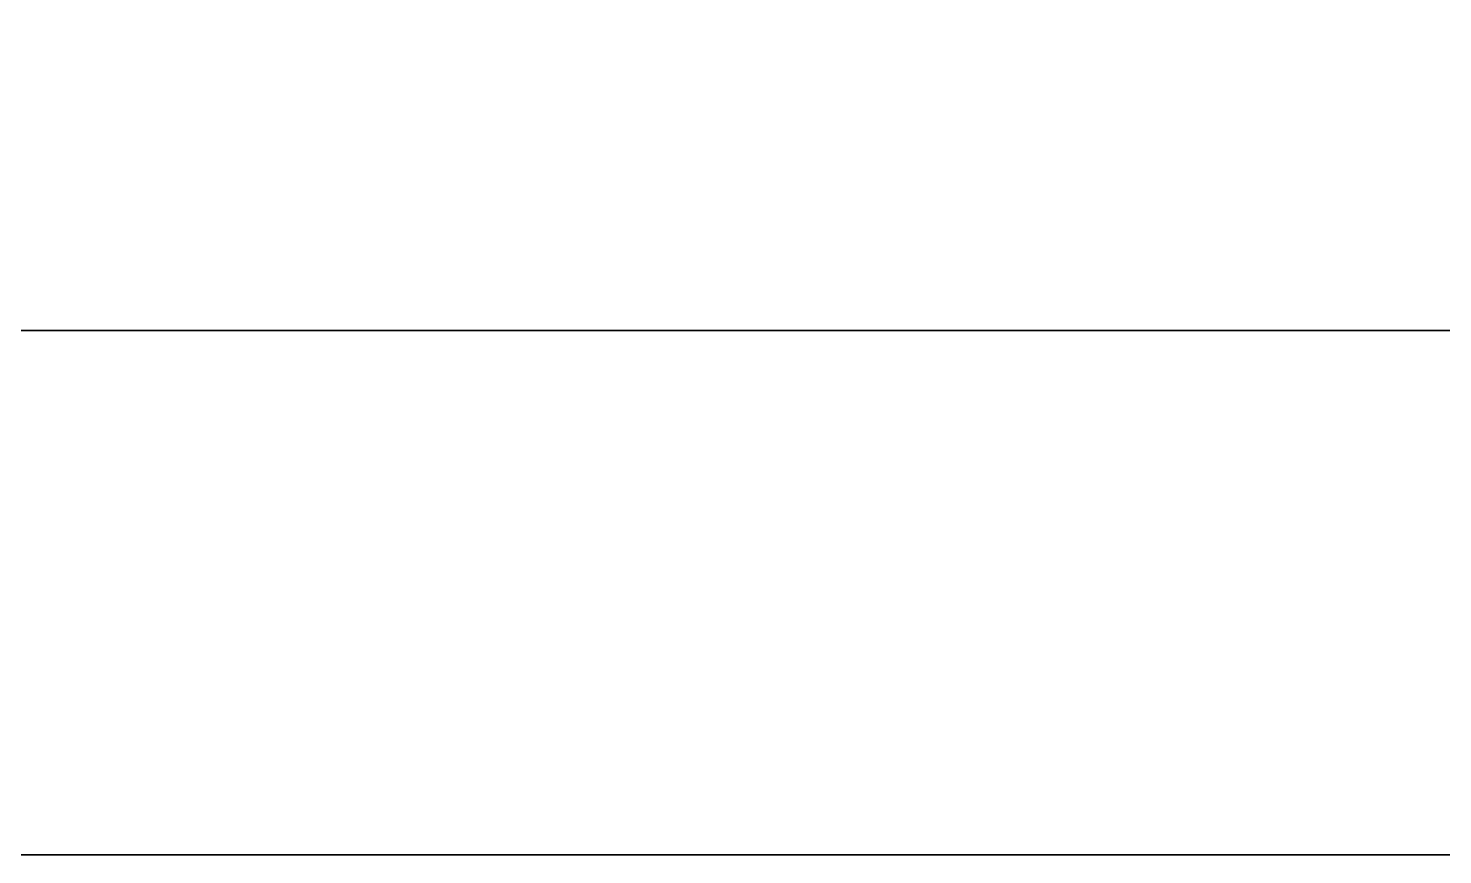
# Model space of a CAD drawing. Extents: x -80 to 2901, y -3352 to 80.
# Drawn here: x 2274.92 to 2323.5, y -2152 to -2123.61 of the extents above; entities that cross this region are included whole.
import ezdxf

# ---------------------------------------------------------------- set-up
doc = ezdxf.new("R2010")
doc.units = 0

# ---------------------------------------------------------------- blocks, each defined once
blk = doc.blocks.new('cocina Juan v2.lateral terminacion.Lateral Derecho1', base_point=(18, 0))
at = {"layer": 'e-Roble Nebraska gris', "color": 0}
for points in [[(0, 0), (0, 580), (0, 580, 2580), (0, 0, 2580)], [(18, 0), (18, 580), (18, 580, 2580), (18, 0, 2580)]]:
    blk.add_3dface(points, dxfattribs=at)
at = {"layer": 'e-roble nebraska gris', "color": 0}
for points in [[(0, 0), (0, 580), (18, 580), (18, 0)], [(0, 580, 2580), (0, 0, 2580), (18, 0, 2580), (18, 580, 2580)]]:
    blk.add_3dface(points, dxfattribs=at)
blk = doc.blocks.new('cocina Juan v2.lateral terminacion.Lateral Derecho')
at = {"layer": 'e-Roble Nebraska gris'}
blk.add_blockref('cocina Juan v2.lateral terminacion.Lateral Derecho1', (18, 0), dxfattribs=at)
blk = doc.blocks.new('cocina Juan v2.lateral terminacion')
at = {"layer": 'cocina Juan v2.lateral terminacion.Lateral Derecho'}
blk.add_blockref('cocina Juan v2.lateral terminacion.Lateral Derecho', (0, 0), dxfattribs=at)
blk = doc.blocks.new('cocina Juan v2.alacena 2p.Lateral Derecho1', base_point=(800, 18, 20))
at = {"layer": 'blanco', "color": 0}
for points in [[(782, 18, 20), (782, 577, 20), (800, 577, 20), (800, 18, 20)], [(782, 577, 686), (782, 18, 686), (800, 18, 686), (800, 577, 686)]]:
    blk.add_3dface(points, dxfattribs=at)
at = {"layer": 'Blanco', "color": 0}
blk.add_3dface([(800, 18, 20), (800, 577, 20), (800, 577, 686), (800, 18, 686)], dxfattribs=at)
blk = doc.blocks.new('cocina Juan v2.alacena 2p.Lateral Derecho')
at = {"layer": 'Taladro', "extrusion": (-1, 0, 0)}
for centre, radius in [((-68, 29, -800), 4.103), ((-68, 677, -800), 4.103), ((-67.92, 29, -800), 2.6), ((-67.92, 677, -800), 2.6)]:
    blk.add_circle(centre, radius, dxfattribs=at)
at = {"layer": 'Blanco'}
blk.add_blockref('cocina Juan v2.alacena 2p.Lateral Derecho1', (800, 18, 20), dxfattribs=at)
blk = doc.blocks.new('cocina Juan v2.alacena 2p')
at = {"layer": 'cocina Juan v2.alacena 2p.Lateral Derecho'}
blk.add_blockref('cocina Juan v2.alacena 2p.Lateral Derecho', (0, 0), dxfattribs=at)

msp = doc.modelspace()

# ---------------------------------------------------------------- block references
at = {"rotation": -90}
for name, p in [('cocina Juan v2.alacena 2p', (2241, -1334, 1900)), ('cocina Juan v2.lateral terminacion', (2241, -2134, 6))]:
    msp.add_blockref(name, p, dxfattribs=at)

doc.saveas('drawing.dxf')
